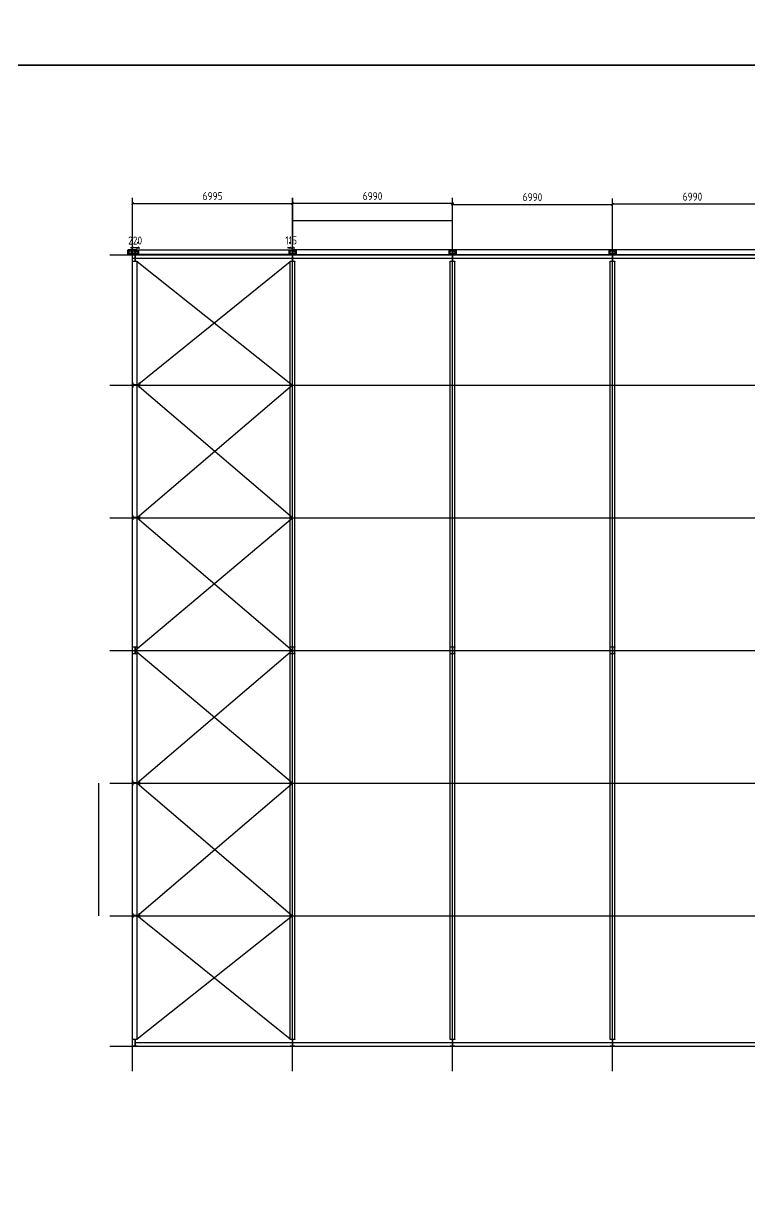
# Model space of a CAD drawing. Extents: x 102162 to 621267, y -39398 to 328893.
# Drawn here: x 232727 to 264532, y 111284 to 161943 of the extents above; entities that cross this region are included whole.
import ezdxf

# ---------------------------------------------------------------- set-up
doc = ezdxf.new("R2010")
doc.units = 0
doc.header["$LTSCALE"] = 1000
doc.header["$MEASUREMENT"] = 0
doc.linetypes.add('DOTE', pattern=[2.42, 2, -0.2, 0.02, -0.2])
doc.layers.add('DOTE', color=1, linetype='Continuous')
doc.styles.get("Standard").update_dxf_attribs({"font": 'gbenor.shx', "bigfont": 'gbcbig.shx'})
doc.dimstyles.get("Standard").update_dxf_attribs({"dimscale": 100, "dimtxt": 3.5, "dimasz": 1, "dimexe": 2.5, "dimexo": 3, "dimgap": 1.5, "dimtad": 1, "dimdec": 0, "dimzin": 0, "dimdsep": 46, "dimtxsty": 'Standard', "dimblk": 'ARCHTICK', "dimcen": 0.09, "dimadec": 0, "dimazin": 0, "dimtfac": 1, "dimtdec": 0, "dimtix": 1, "dimtmove": 2, "dimatfit": 3, "dimfxl": 1, "dimtolj": 1, "dimtzin": 0, "dimarcsym": 0})

# ---------------------------------------------------------------- blocks, each defined once
blk = doc.blocks.new('_ArchTick')
at = {"color": 0, "linetype": 'ByBlock', "const_width": 0.4}
blk.add_lwpolyline([(-0.5, -0.5), (0.5, 0.5)], dxfattribs=at)
blk = doc.blocks.new('*D1380')
at = {"color": 0, "lineweight": -2}
for p, q in [((258524, 152331), (258524, 154282)), ((265514, 154032), (258524, 154032)), ((265514, 152331), (265514, 154282))]:
    blk.add_line(p, q, dxfattribs=at)
at = {"layer": 'Defpoints', "color": 0}
for p in [(258524, 154032), (258524, 152031), (265514, 152031)]:
    blk.add_point(p, dxfattribs=at)
at = {"color": 0, "lineweight": -2, "xscale": 100, "yscale": 100, "zscale": 100, "rotation": 180}
blk.add_blockref('_ArchTick', (258524, 154032), dxfattribs=at)
at = {"color": 0, "lineweight": -2, "xscale": 100, "yscale": 100, "zscale": 100}
blk.add_blockref('_ArchTick', (265514, 154032), dxfattribs=at)
at = {"color": 0, "insert": (262019, 154357), "char_height": 350, "attachment_point": 5}
blk.add_mtext('\\A1;6990', dxfattribs=at)
blk = doc.blocks.new('*D1381')
at = {"color": 0, "lineweight": -2}
for p, q in [((251524, 152331), (251524, 154261)), ((251524, 154011), (258514, 154011)), ((258514, 152331), (258514, 154261))]:
    blk.add_line(p, q, dxfattribs=at)
at = {"layer": 'Defpoints', "color": 0}
for p in [(258514, 154011), (251524, 152031), (258514, 152031)]:
    blk.add_point(p, dxfattribs=at)
at = {"color": 0, "lineweight": -2, "xscale": 100, "yscale": 100, "zscale": 100, "rotation": 180}
blk.add_blockref('_ArchTick', (251524, 154011), dxfattribs=at)
at = {"color": 0, "lineweight": -2, "xscale": 100, "yscale": 100, "zscale": 100}
blk.add_blockref('_ArchTick', (258514, 154011), dxfattribs=at)
at = {"color": 0, "insert": (255019, 154336), "char_height": 350, "attachment_point": 5}
blk.add_mtext('\\A1;6990', dxfattribs=at)
blk = doc.blocks.new('*D1382')
at = {"color": 0, "lineweight": -2}
for p, q in [((244524, 152331), (244524, 154306)), ((251514, 154056), (244524, 154056)), ((251514, 152331), (251514, 154306))]:
    blk.add_line(p, q, dxfattribs=at)
at = {"layer": 'Defpoints', "color": 0}
for p in [(244524, 154056), (244524, 152031), (251514, 152031)]:
    blk.add_point(p, dxfattribs=at)
at = {"color": 0, "lineweight": -2, "xscale": 100, "yscale": 100, "zscale": 100}
for p, rotation in [((244524, 154056), 179.9999999999998), ((251514, 154056), 359.9999999999998)]:
    blk.add_blockref('_ArchTick', p, dxfattribs=dict(at, rotation=rotation))
at = {"color": 0, "insert": (248019, 154381), "char_height": 350, "attachment_point": 5}
blk.add_mtext('\\A1;6990', dxfattribs=at)
blk = doc.blocks.new('*D1383')
at = {"color": 0, "lineweight": -2}
for p, q in [((237519, 152331), (237519, 154306)), ((237519, 154056), (244514, 154056)), ((244514, 152331), (244514, 154306))]:
    blk.add_line(p, q, dxfattribs=at)
at = {"layer": 'Defpoints', "color": 0}
for p in [(244514, 154056), (237519, 152031), (244514, 152031)]:
    blk.add_point(p, dxfattribs=at)
at = {"color": 0, "lineweight": -2, "xscale": 100, "yscale": 100, "zscale": 100, "rotation": 180}
blk.add_blockref('_ArchTick', (237519, 154056), dxfattribs=at)
at = {"color": 0, "lineweight": -2, "xscale": 100, "yscale": 100, "zscale": 100}
blk.add_blockref('_ArchTick', (244514, 154056), dxfattribs=at)
at = {"color": 0, "insert": (241017, 154381), "char_height": 350, "attachment_point": 5}
blk.add_mtext('\\A1;6995', dxfattribs=at)
blk = doc.blocks.new('*D3572')
at = {"color": 0, "lineweight": -2}
for p, q in [((237519, 152116), (237419, 152116)), ((237519, 152304), (237519, 152366)), ((237739, 152116), (237519, 152116)), ((237739, 152304), (237739, 152366)), ((237739, 152116), (237839, 152116))]:
    blk.add_line(p, q, dxfattribs=at)
at = {"layer": 'Defpoints', "color": 0}
for p in [(237519, 152116), (237519, 152004), (237739, 152004)]:
    blk.add_point(p, dxfattribs=at)
at = {"color": 0, "lineweight": -2, "xscale": 100, "yscale": 100, "zscale": 100}
blk.add_blockref('_ArchTick', (237519, 152116), dxfattribs=at)
at = {"color": 0, "lineweight": -2, "xscale": 100, "yscale": 100, "zscale": 100, "rotation": 180}
blk.add_blockref('_ArchTick', (237739, 152116), dxfattribs=at)
at = {"color": 0, "insert": (237629, 152441), "char_height": 350, "attachment_point": 5}
blk.add_mtext('\\A1;220', dxfattribs=at)
blk = doc.blocks.new('*D3573')
at = {"color": 0, "lineweight": -2}
for p, q in [((244399, 152121), (244299, 152121)), ((244399, 152309), (244399, 152371)), ((244399, 152121), (244514, 152121)), ((244514, 152311), (244514, 152371)), ((244514, 152121), (244614, 152121))]:
    blk.add_line(p, q, dxfattribs=at)
at = {"layer": 'Defpoints', "color": 0}
for p in [(244399, 152009), (244514, 152121), (244514, 152011)]:
    blk.add_point(p, dxfattribs=at)
at = {"color": 0, "lineweight": -2, "xscale": 100, "yscale": 100, "zscale": 100}
blk.add_blockref('_ArchTick', (244399, 152121), dxfattribs=at)
at = {"color": 0, "lineweight": -2, "xscale": 100, "yscale": 100, "zscale": 100, "rotation": 180}
blk.add_blockref('_ArchTick', (244514, 152121), dxfattribs=at)
at = {"color": 0, "insert": (244457, 152446), "char_height": 350, "attachment_point": 5}
blk.add_mtext('\\A1;115', dxfattribs=at)

msp = doc.modelspace()

# ---------------------------------------------------------------- linework, layer by layer
for p, q in [((244519.4, 153321.1), (251519.4, 153321.1)), ((236019.4, 128721.1), (236019.4, 122921.1))]:
    msp.add_line(p, q)
at = {"color": 6}
for p, q in [((237509.4, 152031.1), (237309.4, 152031.1)), ((237539.4, 152025.1), (237309.4, 152025.1)), ((237309.4, 151837.1), (237309.4, 152025.1)), ((237519.4, 152031.1), (237519.4, 151831.1)), ((237519.4, 152031.1), (244514.4, 152031.1)), ((237619.4, 152031.1), (237539.4, 152031.1)), ((237539.4, 152025.1), (237699.4, 152025.1)), ((237616.4, 151837.1), (237616.4, 152025.1)), ((237699.4, 152031.1), (237619.4, 152031.1)), ((237622.4, 151837.1), (237622.4, 152025.1)), ((244439.4, 152025.1), (244439.4, 152031.1)), ((244514.4, 151831.1), (244514.4, 152031.1)), ((244516.4, 151837.1), (244516.4, 152025.1)), ((244522.4, 151837.1), (244522.4, 152025.1)), ((244524.4, 151831.1), (244524.4, 152031.1)), ((251514.4, 152031.1), (244524.4, 152031.1)), ((251439.4, 152025.1), (251439.4, 152031.1)), ((251599.4, 152025.1), (251439.4, 152025.1)), ((251514.4, 151831.1), (251514.4, 152031.1)), ((251516.4, 151837.1), (251516.4, 152025.1)), ((251522.4, 151837.1), (251522.4, 152025.1)), ((258514.4, 152031.1), (251524.4, 152031.1)), ((251524.4, 151831.1), (251524.4, 152031.1)), ((258439.4, 152025.1), (258439.4, 152031.1)), ((258599.4, 152025.1), (258439.4, 152025.1)), ((258514.4, 151831.1), (258514.4, 152031.1)), ((258516.4, 151837.1), (258516.4, 152025.1)), ((258522.4, 151837.1), (258522.4, 152025.1)), ((258524.4, 151831.1), (258524.4, 152031.1)), ((265514.4, 152031.1), (258524.4, 152031.1)), ((237539.4, 151837.1), (237309.4, 151837.1)), ((237309.4, 151821.1), (237319.4, 151821.1)), ((244514.4, 151831.1), (237519.4, 151831.1)), ((237699.4, 151837.1), (237539.4, 151837.1)), ((237539.4, 151831.1), (237619.4, 151831.1)), ((237619.4, 151831.1), (237699.4, 151831.1)), ((237719.4, 151521.1), (244519.4, 146121.1)), ((237719.4, 146121.1), (244419.4, 151521.1)), ((244524.4, 151831.1), (251514.4, 151831.1)), ((251439.4, 151837.1), (251599.4, 151837.1)), ((251524.4, 151831.1), (258514.4, 151831.1)), ((258439.4, 151837.1), (258599.4, 151837.1)), ((258524.4, 151831.1), (265514.4, 151831.1)), ((244519.4, 146121.1), (237719.4, 140321.1)), ((244519.4, 140321.1), (237719.4, 146121.1)), ((237619.4, 134521.1), (244519.4, 140321.1)), ((237719.4, 140321.1), (244519.4, 134521.1)), ((244519.4, 128721.1), (237619.4, 134521.1)), ((244519.4, 134521.1), (237719.4, 128721.1)), ((237719.4, 128721.1), (244519.4, 122921.1)), ((237719.4, 122921.1), (244519.4, 128721.1)), ((244519.4, 122921.1), (237719.4, 117521.1)), ((244419.4, 117521.1), (237719.4, 122921.1))]:
    msp.add_line(p, q, dxfattribs=at)
at = {"color": 2}
for p, q in [((237309.4, 152025.1), (237309.4, 151837.1)), ((237616.4, 152025.1), (237309.4, 152025.1)), ((237616.4, 151981.1), (237309.4, 151981.1)), ((237359.4, 152025.1), (237359.4, 151837.1)), ((237459.4, 152025.1), (237459.4, 151837.1)), ((237519.4, 152031.1), (237519.4, 151821.1)), ((237616.4, 151837.1), (237616.4, 152025.1)), ((237619.4, 151831.1), (237619.4, 152031.1)), ((237699.4, 152025.1), (237622.4, 152025.1)), ((237622.4, 152025.1), (237622.4, 151837.1)), ((237622.4, 151981.1), (237779.4, 151981.1)), ((237699.4, 152025.1), (237779.4, 152025.1)), ((237739.4, 152025.1), (237739.4, 151837.1)), ((237779.4, 152025.1), (237779.4, 151837.1)), ((244439.4, 152025.1), (244359.4, 152025.1)), ((244359.4, 152025.1), (244359.4, 151837.1)), ((244516.4, 151981.1), (244359.4, 151981.1)), ((244399.4, 152025.1), (244399.4, 151837.1)), ((244599.4, 152025.1), (244439.4, 152025.1)), ((244516.4, 152025.1), (244516.4, 151837.1)), ((244519.4, 151831.1), (244519.4, 152031.1)), ((244522.4, 152025.1), (244522.4, 151837.1)), ((244522.4, 151981.1), (244679.4, 151981.1)), ((244599.4, 152025.1), (244679.4, 152025.1)), ((244639.4, 152025.1), (244639.4, 151837.1)), ((244679.4, 152025.1), (244679.4, 151837.1)), ((251439.4, 152025.1), (251359.4, 152025.1)), ((251359.4, 152025.1), (251359.4, 151837.1)), ((251516.4, 151981.1), (251359.4, 151981.1)), ((251399.4, 152025.1), (251399.4, 151837.1)), ((251439.4, 152025.1), (251516.4, 152025.1)), ((251516.4, 152025.1), (251516.4, 151837.1)), ((251519.4, 151831.1), (251519.4, 152031.1)), ((251599.4, 152025.1), (251522.4, 152025.1)), ((251522.4, 152025.1), (251522.4, 151837.1)), ((251522.4, 151981.1), (251679.4, 151981.1)), ((251599.4, 152025.1), (251679.4, 152025.1)), ((251639.4, 152025.1), (251639.4, 151837.1)), ((251679.4, 152025.1), (251679.4, 151837.1)), ((258439.4, 152025.1), (258359.4, 152025.1)), ((258359.4, 152025.1), (258359.4, 151837.1)), ((258516.4, 151981.1), (258359.4, 151981.1)), ((258399.4, 152025.1), (258399.4, 151837.1)), ((258439.4, 152025.1), (258516.4, 152025.1)), ((258516.4, 152025.1), (258516.4, 151837.1)), ((258519.4, 151831.1), (258519.4, 152031.1)), ((258599.4, 152025.1), (258522.4, 152025.1)), ((258522.4, 152025.1), (258522.4, 151837.1)), ((258522.4, 151981.1), (258679.4, 151981.1)), ((258599.4, 152025.1), (258679.4, 152025.1)), ((258639.4, 152025.1), (258639.4, 151837.1)), ((258679.4, 152025.1), (258679.4, 151837.1)), ((237309.4, 151881.1), (237616.4, 151881.1)), ((237309.4, 151837.1), (237616.4, 151837.1)), ((237509.4, 151591.1), (237509.4, 151821.1)), ((237519.4, 151671.1), (272516.4, 151671.1)), ((237779.4, 151881.1), (237622.4, 151881.1)), ((237622.4, 151837.1), (237699.4, 151837.1)), ((237779.4, 151837.1), (237699.4, 151837.1)), ((244359.4, 151881.1), (244516.4, 151881.1)), ((244359.4, 151837.1), (244439.4, 151837.1)), ((244439.4, 151837.1), (244599.4, 151837.1)), ((244679.4, 151881.1), (244522.4, 151881.1)), ((244679.4, 151837.1), (244599.4, 151837.1)), ((251359.4, 151881.1), (251516.4, 151881.1)), ((251359.4, 151837.1), (251439.4, 151837.1)), ((251516.4, 151837.1), (251439.4, 151837.1)), ((251679.4, 151881.1), (251522.4, 151881.1)), ((251522.4, 151837.1), (251599.4, 151837.1)), ((251679.4, 151837.1), (251599.4, 151837.1)), ((258359.4, 151881.1), (258516.4, 151881.1)), ((258359.4, 151837.1), (258439.4, 151837.1)), ((258516.4, 151837.1), (258439.4, 151837.1)), ((258679.4, 151881.1), (258522.4, 151881.1)), ((258522.4, 151837.1), (258599.4, 151837.1)), ((258679.4, 151837.1), (258599.4, 151837.1)), ((237819.4, 146121.1), (244519.4, 146121.1)), ((237719.4, 140321.1), (244519.4, 140321.1)), ((237622.4, 134521.1), (279416.4, 134521.1)), ((237719.4, 128721.1), (244519.4, 128721.1)), ((237719.4, 122921.1), (244519.4, 122921.1)), ((237622.4, 117371.1), (279416.4, 117371.1))]:
    msp.add_line(p, q, dxfattribs=at)
at = {"color": 4}
for p, q in [((237539.4, 152031.1), (237539.4, 152025.1)), ((237699.4, 152025.1), (237699.4, 152031.1)), ((244439.4, 152031.1), (244599.4, 152031.1)), ((244439.4, 152031.1), (244439.4, 152025.1)), ((244599.4, 152031.1), (244599.4, 152025.1)), ((251439.4, 152031.1), (251519.4, 152031.1)), ((251439.4, 152031.1), (251439.4, 152025.1)), ((251519.4, 152031.1), (251599.4, 152031.1)), ((251599.4, 152031.1), (251599.4, 152025.1)), ((258439.4, 152031.1), (258519.4, 152031.1)), ((258439.4, 152031.1), (258439.4, 152025.1)), ((258519.4, 152031.1), (258599.4, 152031.1)), ((258599.4, 152031.1), (258599.4, 152025.1)), ((237519.4, 151811.1), (237519.4, 151821.1)), ((237719.4, 151811.1), (237519.4, 151811.1)), ((237519.4, 151521.1), (237519.4, 151531.1)), ((237519.4, 151531.1), (237719.4, 151531.1)), ((237619.4, 151521.1), (237519.4, 151521.1)), ((237519.4, 117521.1), (237519.4, 151521.1)), ((237539.4, 151837.1), (237539.4, 151831.1)), ((237719.4, 151521.1), (237619.4, 151521.1)), ((237699.4, 151831.1), (237699.4, 151837.1)), ((237719.4, 151821.1), (237719.4, 151811.1)), ((237719.4, 151531.1), (237719.4, 151521.1)), ((237719.4, 117521.1), (237719.4, 151521.1)), ((244419.4, 151811.1), (244419.4, 151821.1)), ((244619.4, 151811.1), (244419.4, 151811.1)), ((244419.4, 151521.1), (244419.4, 151531.1)), ((244419.4, 151531.1), (244619.4, 151531.1)), ((244519.4, 151521.1), (244419.4, 151521.1)), ((244419.4, 117521.1), (244419.4, 151521.1)), ((244439.4, 151831.1), (244439.4, 151837.1)), ((244599.4, 151831.1), (244439.4, 151831.1)), ((244619.4, 151521.1), (244519.4, 151521.1)), ((244599.4, 151837.1), (244599.4, 151831.1)), ((244619.4, 151821.1), (244619.4, 151811.1)), ((244619.4, 151531.1), (244619.4, 151521.1)), ((244619.4, 117521.1), (244619.4, 151521.1)), ((251419.4, 151811.1), (251419.4, 151821.1)), ((251619.4, 151811.1), (251419.4, 151811.1)), ((251419.4, 151521.1), (251419.4, 151531.1)), ((251419.4, 151531.1), (251619.4, 151531.1)), ((251519.4, 151521.1), (251419.4, 151521.1)), ((251419.4, 117521.1), (251419.4, 151521.1)), ((251439.4, 151831.1), (251439.4, 151837.1)), ((251519.4, 151831.1), (251439.4, 151831.1)), ((251599.4, 151831.1), (251519.4, 151831.1)), ((251519.4, 151821.1), (251619.4, 151821.1)), ((251619.4, 151521.1), (251519.4, 151521.1)), ((251599.4, 151837.1), (251599.4, 151831.1)), ((251619.4, 151821.1), (251619.4, 151811.1)), ((251619.4, 151531.1), (251619.4, 151521.1)), ((251619.4, 117521.1), (251619.4, 151521.1)), ((258419.4, 151811.1), (258419.4, 151821.1)), ((258419.4, 151821.1), (258519.4, 151821.1)), ((258619.4, 151811.1), (258419.4, 151811.1)), ((258419.4, 151521.1), (258419.4, 151531.1)), ((258419.4, 151531.1), (258619.4, 151531.1)), ((258519.4, 151521.1), (258419.4, 151521.1)), ((258419.4, 117521.1), (258419.4, 151521.1)), ((258439.4, 151831.1), (258439.4, 151837.1)), ((258519.4, 151831.1), (258439.4, 151831.1)), ((258599.4, 151831.1), (258519.4, 151831.1)), ((258519.4, 151821.1), (258619.4, 151821.1)), ((258619.4, 151521.1), (258519.4, 151521.1)), ((258599.4, 151837.1), (258599.4, 151831.1)), ((258619.4, 151821.1), (258619.4, 151811.1)), ((258619.4, 151531.1), (258619.4, 151521.1)), ((258619.4, 117521.1), (258619.4, 151521.1)), ((237519.4, 146221.1), (237529.4, 146221.1)), ((237529.4, 146021.1), (237519.4, 146021.1)), ((237529.4, 146221.1), (237529.4, 146021.1)), ((237809.4, 146021.1), (237809.4, 146221.1)), ((237809.4, 146221.1), (237819.4, 146221.1)), ((237819.4, 146021.1), (237809.4, 146021.1)), ((237819.4, 146221.1), (237819.4, 146121.1)), ((237819.4, 146121.1), (237819.4, 146021.1)), ((237519.4, 140321.1), (237519.4, 140421.1)), ((237519.4, 140421.1), (237529.4, 140421.1)), ((237519.4, 140321.1), (237519.4, 140421.1)), ((237529.4, 140421.1), (237529.4, 140221.1)), ((237809.4, 140221.1), (237809.4, 140421.1)), ((237809.4, 140421.1), (237819.4, 140421.1)), ((237819.4, 140421.1), (237819.4, 140321.1)), ((237519.4, 140221.1), (237519.4, 140321.1)), ((237529.4, 140221.1), (237519.4, 140221.1)), ((237819.4, 140221.1), (237809.4, 140221.1)), ((237819.4, 140321.1), (237819.4, 140221.1)), ((237519.4, 134661.1), (237519.4, 134671.1)), ((237519.4, 134671.1), (237619.4, 134671.1)), ((237719.4, 134661.1), (237519.4, 134661.1)), ((237519.4, 134371.1), (237519.4, 134381.1)), ((237519.4, 134381.1), (237719.4, 134381.1)), ((237619.4, 134371.1), (237519.4, 134371.1)), ((237619.4, 134671.1), (237719.4, 134671.1)), ((237719.4, 134371.1), (237619.4, 134371.1)), ((237719.4, 134671.1), (237719.4, 134661.1)), ((237719.4, 134381.1), (237719.4, 134371.1)), ((244419.4, 134661.1), (244419.4, 134671.1)), ((244419.4, 134671.1), (244519.4, 134671.1)), ((244619.4, 134661.1), (244419.4, 134661.1)), ((244419.4, 134371.1), (244419.4, 134381.1)), ((244419.4, 134381.1), (244619.4, 134381.1)), ((244519.4, 134371.1), (244419.4, 134371.1)), ((244519.4, 134671.1), (244619.4, 134671.1)), ((244619.4, 134371.1), (244519.4, 134371.1)), ((244619.4, 134671.1), (244619.4, 134661.1)), ((244619.4, 134381.1), (244619.4, 134371.1)), ((251419.4, 134661.1), (251419.4, 134671.1)), ((251419.4, 134671.1), (251519.4, 134671.1)), ((251619.4, 134661.1), (251419.4, 134661.1)), ((251419.4, 134371.1), (251419.4, 134381.1)), ((251419.4, 134381.1), (251619.4, 134381.1)), ((251519.4, 134371.1), (251419.4, 134371.1)), ((251519.4, 134671.1), (251619.4, 134671.1)), ((251619.4, 134371.1), (251519.4, 134371.1)), ((251619.4, 134671.1), (251619.4, 134661.1)), ((251619.4, 134381.1), (251619.4, 134371.1)), ((258419.4, 134661.1), (258419.4, 134671.1)), ((258419.4, 134671.1), (258519.4, 134671.1)), ((258619.4, 134661.1), (258419.4, 134661.1)), ((258419.4, 134371.1), (258419.4, 134381.1)), ((258419.4, 134381.1), (258619.4, 134381.1)), ((258519.4, 134371.1), (258419.4, 134371.1)), ((258519.4, 134671.1), (258619.4, 134671.1)), ((258619.4, 134371.1), (258519.4, 134371.1)), ((258619.4, 134671.1), (258619.4, 134661.1)), ((258619.4, 134381.1), (258619.4, 134371.1)), ((237519.4, 128721.1), (237519.4, 128821.1)), ((237519.4, 128821.1), (237529.4, 128821.1)), ((237519.4, 128721.1), (237519.4, 128821.1)), ((237519.4, 128621.1), (237519.4, 128721.1)), ((237529.4, 128821.1), (237529.4, 128621.1)), ((237809.4, 128621.1), (237809.4, 128821.1)), ((237809.4, 128821.1), (237819.4, 128821.1)), ((237819.4, 128821.1), (237819.4, 128721.1)), ((237819.4, 128721.1), (237819.4, 128621.1)), ((237529.4, 128621.1), (237519.4, 128621.1)), ((237819.4, 128621.1), (237809.4, 128621.1)), ((237519.4, 122921.1), (237519.4, 123021.1)), ((237519.4, 123021.1), (237529.4, 123021.1)), ((237519.4, 122921.1), (237519.4, 123021.1)), ((237519.4, 122821.1), (237519.4, 122921.1)), ((237529.4, 122821.1), (237519.4, 122821.1)), ((237529.4, 123021.1), (237529.4, 122821.1)), ((237809.4, 122821.1), (237809.4, 123021.1)), ((237809.4, 123021.1), (237819.4, 123021.1)), ((237819.4, 122821.1), (237809.4, 122821.1)), ((237819.4, 123021.1), (237819.4, 122921.1)), ((237819.4, 122921.1), (237819.4, 122821.1)), ((237519.4, 117511.1), (237519.4, 117521.1)), ((237519.4, 117521.1), (237619.4, 117521.1)), ((237719.4, 117511.1), (237519.4, 117511.1)), ((237519.4, 117221.1), (237519.4, 117231.1)), ((237519.4, 117231.1), (237719.4, 117231.1)), ((237619.4, 117221.1), (237519.4, 117221.1)), ((237619.4, 117521.1), (237719.4, 117521.1)), ((237719.4, 117221.1), (237619.4, 117221.1)), ((237719.4, 117521.1), (237719.4, 117511.1)), ((237719.4, 117231.1), (237719.4, 117221.1)), ((244419.4, 117511.1), (244419.4, 117521.1)), ((244419.4, 117521.1), (244519.4, 117521.1)), ((244619.4, 117511.1), (244419.4, 117511.1)), ((244419.4, 117221.1), (244419.4, 117231.1)), ((244419.4, 117231.1), (244619.4, 117231.1)), ((244519.4, 117221.1), (244419.4, 117221.1)), ((244519.4, 117521.1), (244619.4, 117521.1)), ((244619.4, 117221.1), (244519.4, 117221.1)), ((244619.4, 117521.1), (244619.4, 117511.1)), ((244619.4, 117231.1), (244619.4, 117221.1)), ((251419.4, 117511.1), (251419.4, 117521.1)), ((251419.4, 117521.1), (251519.4, 117521.1)), ((251619.4, 117511.1), (251419.4, 117511.1)), ((251419.4, 117221.1), (251419.4, 117231.1)), ((251419.4, 117231.1), (251619.4, 117231.1)), ((251519.4, 117221.1), (251419.4, 117221.1)), ((251519.4, 117521.1), (251619.4, 117521.1)), ((251619.4, 117221.1), (251519.4, 117221.1)), ((251619.4, 117521.1), (251619.4, 117511.1)), ((251619.4, 117231.1), (251619.4, 117221.1)), ((258419.4, 117511.1), (258419.4, 117521.1)), ((258419.4, 117521.1), (258519.4, 117521.1)), ((258619.4, 117511.1), (258419.4, 117511.1)), ((258419.4, 117221.1), (258419.4, 117231.1)), ((258419.4, 117231.1), (258619.4, 117231.1)), ((258519.4, 117221.1), (258419.4, 117221.1)), ((258519.4, 117521.1), (258619.4, 117521.1)), ((258619.4, 117221.1), (258519.4, 117221.1)), ((258619.4, 117521.1), (258619.4, 117511.1)), ((258619.4, 117231.1), (258619.4, 117221.1))]:
    msp.add_line(p, q, dxfattribs=at)
at = {"color": 4, "linetype": 'DOTE'}
for p, q in [((237616.4, 151811.1), (237616.4, 151531.1)), ((237622.4, 151811.1), (237622.4, 151531.1)), ((244516.4, 151811.1), (244516.4, 151531.1)), ((244522.4, 151811.1), (244522.4, 151531.1)), ((251516.4, 151811.1), (251516.4, 151531.1)), ((251522.4, 151811.1), (251522.4, 151531.1)), ((258516.4, 151811.1), (258516.4, 151531.1)), ((258522.4, 151811.1), (258522.4, 151531.1)), ((237809.4, 146124.1), (237529.4, 146124.1)), ((237809.4, 146118.1), (237529.4, 146118.1)), ((237809.4, 140324.1), (237529.4, 140324.1)), ((237809.4, 140318.1), (237529.4, 140318.1)), ((237616.4, 134661.1), (237616.4, 134381.1)), ((237622.4, 134661.1), (237622.4, 134381.1)), ((244516.4, 134661.1), (244516.4, 134381.1)), ((244522.4, 134661.1), (244522.4, 134381.1)), ((251516.4, 134661.1), (251516.4, 134381.1)), ((251522.4, 134661.1), (251522.4, 134381.1)), ((258516.4, 134661.1), (258516.4, 134381.1)), ((258522.4, 134661.1), (258522.4, 134381.1)), ((237809.4, 128724.1), (237529.4, 128724.1)), ((237809.4, 128718.1), (237529.4, 128718.1)), ((237809.4, 122924.1), (237529.4, 122924.1)), ((237809.4, 122918.1), (237529.4, 122918.1)), ((237616.4, 117511.1), (237616.4, 117231.1)), ((237622.4, 117511.1), (237622.4, 117231.1)), ((244516.4, 117511.1), (244516.4, 117231.1)), ((244522.4, 117511.1), (244522.4, 117231.1)), ((251516.4, 117511.1), (251516.4, 117231.1)), ((251522.4, 117511.1), (251522.4, 117231.1)), ((258516.4, 117511.1), (258516.4, 117231.1)), ((258522.4, 117511.1), (258522.4, 117231.1))]:
    msp.add_line(p, q, dxfattribs=at)
at = {"color": 1, "linetype": 'DOTE'}
for p, q in [((244519.4, 151821.1), (244519.4, 151521.1)), ((251519.4, 151821.1), (251519.4, 151521.1)), ((258519.4, 151821.1), (258519.4, 151521.1)), ((237619.4, 134671.1), (237619.4, 134371.1)), ((244519.4, 134671.1), (244519.4, 134371.1)), ((251519.4, 134671.1), (251519.4, 134371.1)), ((258519.4, 134671.1), (258519.4, 134371.1)), ((237619.4, 117521.1), (237619.4, 117221.1)), ((244519.4, 117521.1), (244519.4, 117221.1)), ((251519.4, 117521.1), (251519.4, 117221.1)), ((258519.4, 117521.1), (258519.4, 117221.1))]:
    msp.add_line(p, q, dxfattribs=at)
for points in [[(220961.7, 212601.7), (295211.7, 212601.7), (295211.7, 160101.7), (220961.7, 160101.7)], [(220961.7, 160101.7), (295211.7, 160101.7), (295211.7, 107601.7), (220961.7, 107601.7)]]:
    msp.add_lwpolyline(points, close=True)
at = {"color": 2}
for centre in [(237359.4, 151981.1), (237459.4, 151981.1), (237739.4, 151981.1), (244399.4, 151981.1), (244639.4, 151981.1), (251399.4, 151981.1), (251639.4, 151981.1), (258399.4, 151981.1), (258639.4, 151981.1), (237359.4, 151881.1), (237459.4, 151881.1), (237739.4, 151881.1), (244399.4, 151881.1), (244639.4, 151881.1), (251399.4, 151881.1), (251639.4, 151881.1), (258399.4, 151881.1), (258639.4, 151881.1)]:
    msp.add_circle(centre, 7, dxfattribs=at)
at = {"layer": 'DOTE'}
for p, q in [((237519.4, 116121.1), (237519.4, 152921.1)), ((244519.4, 116121.1), (244519.4, 152921.1)), ((251519.4, 116121.1), (251519.4, 152921.1)), ((258519.4, 116121.1), (258519.4, 152921.1)), ((236519.4, 151821.1), (280519.4, 151821.1)), ((236519.4, 146121.1), (280519.4, 146121.1)), ((236519.4, 140321.1), (280519.4, 140321.1)), ((236519.4, 134521.1), (280519.4, 134521.1)), ((236519.4, 128721.1), (280519.4, 128721.1)), ((236519.4, 122921.1), (280519.4, 122921.1)), ((236519.4, 117221.1), (280519.4, 117221.1))]:
    msp.add_line(p, q, dxfattribs=at)

# ---------------------------------------------------------------- dimensions: what is measured, and where the dimension line sits
for p1, p2, distance, picture, middle in [((237519.4, 152031.1), (244514.4, 152031.1), 2024.7, '*D1383', (241016.9, 154380.8)), ((251514.4, 152031.1), (244524.4, 152031.1), -2024.5, '*D1382', (248019.4, 154380.6)), ((251524.4, 152031.1), (258514.4, 152031.1), 1979.5, '*D1381', (255019.4, 154335.6)), ((265514.4, 152031.1), (258524.4, 152031.1), -2000.7, '*D1380', (262019.4, 154356.8))]:
    dim = msp.add_aligned_dim(p1=p1, p2=p2, distance=distance, dimstyle='Standard')
    dim.commit()
    dim.dimension.update_dxf_attribs({"geometry": picture, "text_midpoint": middle})
for base, p1, p2, picture, middle in [((237519.4, 152116.4), (237739.4, 152003.9), (237519.4, 152003.9), '*D3572', (237629.4, 152441.4)), ((244514.4, 152121.3), (244399.4, 152008.8), (244514.4, 152010.6), '*D3573', (244456.9, 152446.3))]:
    dim = msp.add_linear_dim(base=base, p1=p1, p2=p2, dimstyle='Standard')
    dim.commit()
    dim.dimension.update_dxf_attribs({"geometry": picture, "text_midpoint": middle})

doc.saveas('drawing.dxf')
